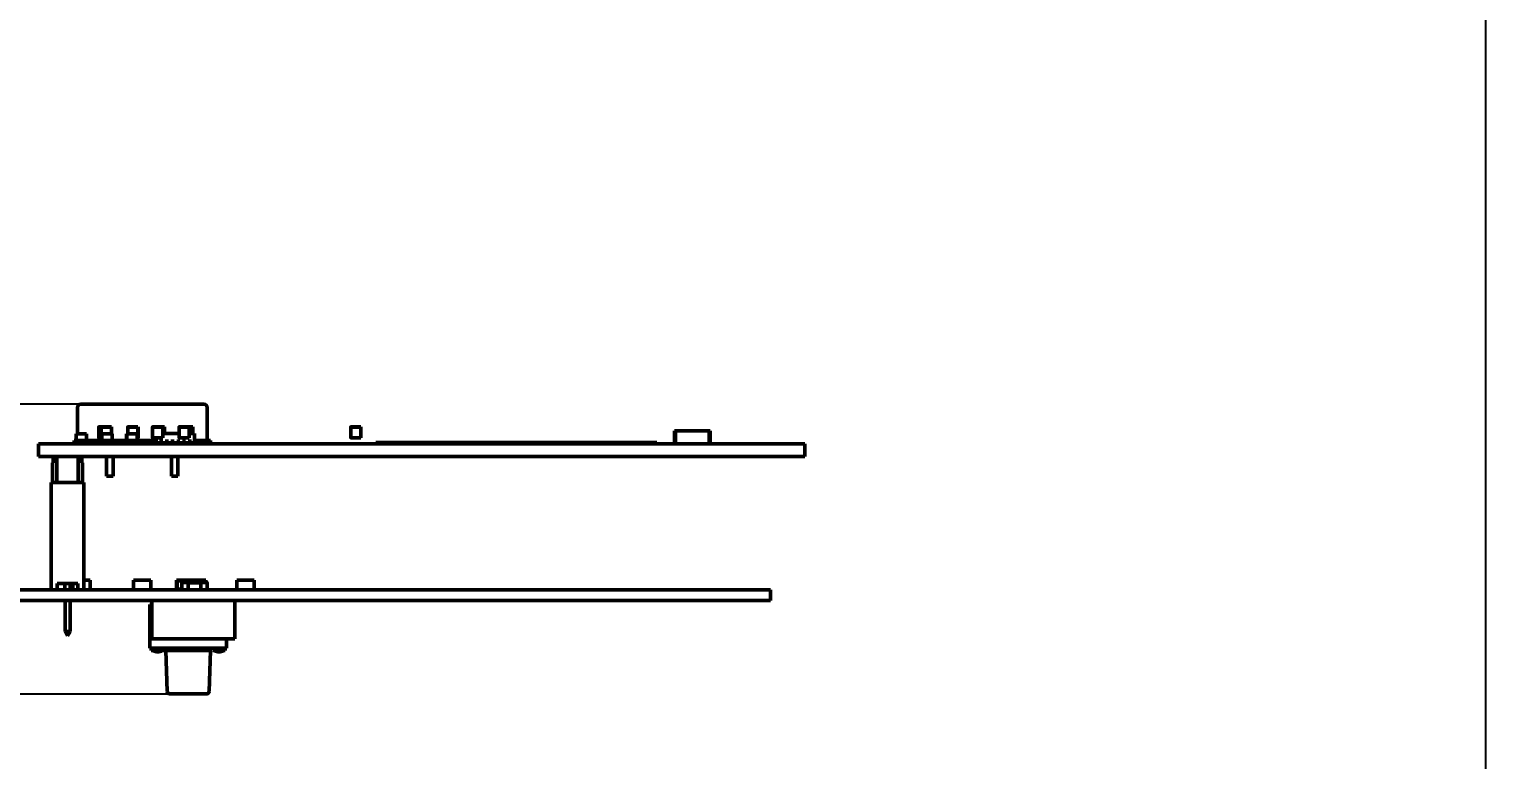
# Model space of a CAD drawing. Header units: millimetres. Extents: x 2803 to 446186229, y 1206 to 1506.
# Drawn here: x 2889.8 to 3003.8, y 1357.3 to 1414.5 of the extents above; entities that cross this region are included whole.
import ezdxf

# ---------------------------------------------------------------- set-up
doc = ezdxf.new("R2010")
doc.units = ezdxf.units.MM
doc.layers.add('KONTUR', color=7, linetype='Continuous')
doc.layers.add('Tonk', color=7, linetype='Continuous', lineweight=25)
doc.layers.add('Видимый контур (ГОСТ)', color=7, linetype='Continuous', lineweight=50)
doc.styles.get("Standard").update_dxf_attribs({"font": '', "width": 0.8, "oblique": 15})
doc.styles.get('Standard').set_extended_font_data('GOST type B')
doc.dimstyles.new('ISO-25', dxfattribs={"dimtxt": 2.5, "dimasz": 2.5, "dimexe": 1.25, "dimexo": 0, "dimtad": 1, "dimtxsty": 'Standard', "dimcen": 2.5, "dimadec": 0, "dimazin": 0, "dimtfac": 1, "dimtmove": 0, "dimatfit": 3, "dimfxl": 1, "dimarcsym": 0})

# ---------------------------------------------------------------- blocks, each defined once
blk = doc.blocks.new('*D36')
at = {"layer": 'Tonk', "color": 0, "lineweight": -2, "transparency": 16777216}
for p, q in [((2902.24, 1385.14), (2805.29, 1385.14)), ((2806.54, 1364.94), (2806.54, 1382.64)), ((2902.24, 1362.44), (2805.29, 1362.44))]:
    blk.add_line(p, q, dxfattribs=at)
at = {"layer": 'Tonk', "color": 0, "transparency": 16777216}
for points in [[(2806.12, 1382.64), (2806.95, 1382.64), (2806.54, 1385.14)], [(2806.12, 1364.94), (2806.95, 1364.94), (2806.54, 1362.44)]]:
    blk.add_solid(points, dxfattribs=at)
at = {"layer": 'Tonk', "color": 0, "transparency": 16777216, "insert": (2804.66, 1374.02), "char_height": 2.5, "attachment_point": 5, "rotation": 90}
blk.add_mtext('23*', dxfattribs=at)
blk = doc.blocks.new('*D51')
at = {"layer": 'Tonk', "color": 0, "lineweight": -2, "transparency": 16777216}
for p, q in [((2893.81, 1385.14), (2825.55, 1385.14)), ((2826.8, 1382.64), (2826.8, 1373.1)), ((2836.33, 1370.6), (2825.55, 1370.6))]:
    blk.add_line(p, q, dxfattribs=at)
at = {"layer": 'Tonk', "color": 0, "transparency": 16777216}
for points in [[(2826.38, 1382.64), (2827.22, 1382.64), (2826.8, 1385.14)], [(2826.38, 1373.1), (2827.22, 1373.1), (2826.8, 1370.6)]]:
    blk.add_solid(points, dxfattribs=at)
at = {"layer": 'Tonk', "color": 0, "transparency": 16777216, "insert": (2824.92, 1377.87), "char_height": 2.5, "attachment_point": 5, "rotation": 90}
blk.add_mtext('15*', dxfattribs=at)

msp = doc.modelspace()

# ---------------------------------------------------------------- linework, layer by layer
at = {"layer": 'KONTUR'}
msp.add_line((3003.849, 1208.782), (3003.849, 1505.782), dxfattribs=at)
at = {"layer": 'Видимый контур (ГОСТ)'}
for p, q in [((2893.557, 1382.809), (2893.557, 1384.887)), ((2893.811, 1385.141), (2894.827, 1385.141)), ((2902.447, 1385.141), (2894.827, 1385.141)), ((2903.717, 1384.887), (2903.717, 1382.301)), ((2893.453, 1382.809), (2893.453, 1382.301)), ((2893.453, 1382.809), (2894.266, 1382.809)), ((2894.266, 1382.809), (2894.266, 1382.301)), ((2895.227, 1382.515), (2895.227, 1383.355)), ((2895.428, 1383.36), (2895.232, 1383.36)), ((2895.426, 1382.515), (2895.426, 1383.355)), ((2896.221, 1383.36), (2895.431, 1383.36)), ((2895.458, 1382.809), (2895.458, 1382.301)), ((2895.458, 1382.809), (2896.27, 1382.809)), ((2896.226, 1382.809), (2896.226, 1383.357)), ((2896.27, 1382.809), (2896.27, 1382.301)), ((2897.391, 1382.809), (2897.391, 1382.301)), ((2897.391, 1382.809), (2897.417, 1382.809)), ((2897.417, 1382.809), (2897.417, 1382.301)), ((2897.417, 1382.809), (2898.229, 1382.809)), ((2897.501, 1382.809), (2897.501, 1383.355)), ((2898.296, 1383.36), (2897.506, 1383.36)), ((2898.229, 1382.809), (2898.3, 1382.809)), ((2898.229, 1382.809), (2898.229, 1382.301)), ((2898.3, 1382.809), (2898.3, 1382.301)), ((2898.301, 1382.515), (2898.301, 1383.357)), ((2899.444, 1382.515), (2899.444, 1383.355)), ((2900.239, 1383.36), (2899.449, 1383.36)), ((2900.363, 1383.36), (2900.242, 1383.36)), ((2900.244, 1382.515), (2900.244, 1383.357)), ((2900.244, 1382.847), (2901.513, 1382.847)), ((2900.368, 1382.847), (2900.368, 1383.357)), ((2901.513, 1382.515), (2901.513, 1383.355)), ((2902.308, 1383.36), (2901.518, 1383.36)), ((2902.585, 1383.36), (2902.31, 1383.36)), ((2902.313, 1382.515), (2902.313, 1383.357)), ((2902.313, 1382.847), (2902.733, 1382.847)), ((2902.59, 1382.847), (2902.59, 1383.357)), ((2902.733, 1382.097), (2902.733, 1382.847)), ((2914.955, 1382.515), (2914.955, 1383.355)), ((2915.75, 1383.36), (2914.96, 1383.36)), ((2915.755, 1382.515), (2915.755, 1383.357)), ((2940.323, 1383.047), (2940.323, 1382.047)), ((2940.391, 1383.047), (2940.323, 1383.047)), ((2943.037, 1383.047), (2940.391, 1383.047)), ((2940.391, 1383.047), (2940.391, 1382.047)), ((2943.037, 1383.047), (2943.037, 1382.047)), ((2943.105, 1383.047), (2943.037, 1383.047)), ((2943.105, 1383.047), (2943.105, 1382.047)), ((2890.509, 1382.047), (2950.509, 1382.047)), ((2890.509, 1382.047), (2890.509, 1381.047)), ((2893.303, 1382.301), (2893.453, 1382.301)), ((2893.303, 1382.301), (2893.303, 1382.047)), ((2893.453, 1382.301), (2894.266, 1382.301)), ((2894.266, 1382.301), (2894.827, 1382.301)), ((2895.458, 1382.301), (2894.827, 1382.301)), ((2895.232, 1382.51), (2895.431, 1382.51)), ((2895.431, 1382.51), (2895.458, 1382.51)), ((2895.458, 1382.301), (2896.27, 1382.301)), ((2897.391, 1382.301), (2896.27, 1382.301)), ((2897.391, 1382.301), (2897.417, 1382.301)), ((2897.417, 1382.301), (2898.229, 1382.301)), ((2898.229, 1382.301), (2898.3, 1382.301)), ((2899.561, 1382.301), (2898.3, 1382.301)), ((2899.449, 1382.51), (2900.241, 1382.51)), ((2899.561, 1382.51), (2899.561, 1382.301)), ((2899.561, 1382.301), (2899.733, 1382.301)), ((2899.733, 1382.51), (2899.733, 1382.097)), ((2899.733, 1382.097), (2899.983, 1382.097)), ((2900.233, 1382.247), (2899.983, 1382.247)), ((2899.983, 1382.247), (2899.983, 1382.047)), ((2900.233, 1382.247), (2900.233, 1382.047)), ((2900.233, 1382.097), (2900.433, 1382.097)), ((2900.433, 1382.247), (2900.683, 1382.247)), ((2900.433, 1382.047), (2900.433, 1382.247)), ((2900.683, 1382.047), (2900.683, 1382.247)), ((2900.683, 1382.097), (2900.883, 1382.097)), ((2901.133, 1382.247), (2900.883, 1382.247)), ((2900.883, 1382.247), (2900.883, 1382.047)), ((2901.133, 1382.247), (2901.133, 1382.047)), ((2901.133, 1382.097), (2901.333, 1382.097)), ((2901.333, 1382.247), (2901.583, 1382.247)), ((2901.333, 1382.047), (2901.333, 1382.247)), ((2901.518, 1382.51), (2902.309, 1382.51)), ((2901.583, 1382.047), (2901.583, 1382.247)), ((2901.583, 1382.097), (2901.783, 1382.097)), ((2902.033, 1382.247), (2901.783, 1382.247)), ((2901.783, 1382.247), (2901.783, 1382.047)), ((2902.033, 1382.247), (2902.033, 1382.047)), ((2902.033, 1382.097), (2902.233, 1382.097)), ((2902.233, 1382.247), (2902.483, 1382.247)), ((2902.233, 1382.047), (2902.233, 1382.247)), ((2902.483, 1382.047), (2902.483, 1382.247)), ((2902.483, 1382.097), (2902.733, 1382.097)), ((2902.733, 1382.301), (2903.971, 1382.301)), ((2903.971, 1382.301), (2903.971, 1382.047)), ((2914.96, 1382.51), (2915.752, 1382.51)), ((2938.92, 1382.147), (2916.912, 1382.147)), ((2916.912, 1382.147), (2916.912, 1382.047)), ((2938.92, 1382.147), (2938.92, 1382.047)), ((2950.509, 1382.047), (2950.509, 1381.047)), ((2890.509, 1381.047), (2950.509, 1381.047)), ((2891.604, 1380.547), (2891.604, 1378.997)), ((2891.604, 1380.547), (2891.604, 1380.547)), ((2891.604, 1380.547), (2891.663, 1380.547)), ((2891.663, 1381.047), (2891.663, 1380.547)), ((2891.954, 1381.047), (2891.954, 1378.997)), ((2893.604, 1381.047), (2893.604, 1378.997)), ((2893.896, 1381.047), (2893.896, 1380.547)), ((2893.954, 1380.547), (2893.896, 1380.547)), ((2893.954, 1380.547), (2893.954, 1378.997)), ((2893.954, 1380.547), (2893.954, 1380.547)), ((2895.843, 1381.047), (2895.843, 1379.507)), ((2896.351, 1381.047), (2896.351, 1379.507)), ((2900.923, 1381.047), (2900.923, 1379.507)), ((2901.431, 1381.047), (2901.431, 1379.507)), ((2896.351, 1379.507), (2895.843, 1379.507)), ((2901.431, 1379.507), (2900.923, 1379.507)), ((2891.51, 1370.597), (2891.51, 1378.997)), ((2891.51, 1378.997), (2894.05, 1378.997)), ((2894.05, 1370.597), (2894.05, 1378.997)), ((2894.093, 1371.357), (2894.05, 1371.357)), ((2894.545, 1371.347), (2894.05, 1371.347)), ((2894.093, 1371.357), (2894.093, 1371.347)), ((2894.545, 1371.347), (2894.545, 1370.597)), ((2897.945, 1371.347), (2897.945, 1370.597)), ((2899.295, 1371.347), (2897.945, 1371.347)), ((2898.633, 1371.357), (2898.422, 1371.357)), ((2898.422, 1371.357), (2898.422, 1371.347)), ((2898.843, 1371.357), (2898.633, 1371.357)), ((2898.843, 1371.357), (2898.843, 1371.347)), ((2899.295, 1371.347), (2899.295, 1370.597)), ((2901.32, 1371.347), (2901.32, 1370.597)), ((2901.32, 1371.347), (2901.52, 1371.347)), ((2901.37, 1371.297), (2901.37, 1370.647)), ((2901.37, 1371.297), (2903.57, 1371.297)), ((2901.37, 1371.297), (2901.37, 1370.647)), ((2901.37, 1371.297), (2901.52, 1371.297)), ((2901.72, 1371.347), (2901.52, 1371.347)), ((2901.52, 1371.297), (2901.52, 1371.347)), ((2903.22, 1371.347), (2901.72, 1371.347)), ((2901.72, 1371.347), (2901.72, 1371.297)), ((2903.22, 1371.297), (2901.72, 1371.297)), ((2902.22, 1371.167), (2901.73, 1371.167)), ((2901.877, 1371.357), (2901.877, 1371.347)), ((2902.011, 1371.357), (2902.011, 1371.347)), ((2902.149, 1371.357), (2902.149, 1371.347)), ((2902.185, 1371.357), (2902.185, 1371.347)), ((2902.427, 1371.357), (2902.32, 1371.357)), ((2902.32, 1371.357), (2902.32, 1371.347)), ((2902.457, 1371.357), (2902.427, 1371.357)), ((2902.427, 1371.357), (2902.427, 1371.347)), ((2902.457, 1371.357), (2902.457, 1371.347)), ((2902.493, 1371.357), (2902.493, 1371.347)), ((2902.626, 1371.357), (2902.626, 1371.347)), ((2902.764, 1371.357), (2902.764, 1371.347)), ((2902.806, 1371.357), (2902.806, 1371.347)), ((2902.928, 1371.357), (2902.928, 1371.347)), ((2903.067, 1371.357), (2903.067, 1371.347)), ((2903.42, 1371.347), (2903.22, 1371.347)), ((2903.22, 1371.347), (2903.22, 1371.297)), ((2903.22, 1371.167), (2903.71, 1371.167)), ((2903.62, 1371.347), (2903.42, 1371.347)), ((2903.42, 1371.297), (2903.42, 1371.347)), ((2903.57, 1371.297), (2903.42, 1371.297)), ((2903.57, 1371.297), (2903.57, 1371.167)), ((2903.57, 1371.297), (2903.57, 1371.167)), ((2903.62, 1371.347), (2903.62, 1371.167)), ((2906.045, 1371.347), (2907.395, 1371.347)), ((2906.045, 1371.347), (2906.045, 1370.597)), ((2906.497, 1371.357), (2906.497, 1371.347)), ((2906.638, 1371.357), (2906.497, 1371.357)), ((2906.638, 1371.357), (2906.638, 1371.347)), ((2906.769, 1371.357), (2906.638, 1371.357)), ((2906.769, 1371.357), (2906.769, 1371.347)), ((2906.866, 1371.357), (2906.769, 1371.357)), ((2906.866, 1371.357), (2906.866, 1371.347)), ((2906.907, 1371.357), (2906.866, 1371.357)), ((2906.917, 1371.357), (2906.907, 1371.357)), ((2906.907, 1371.357), (2906.907, 1371.347)), ((2906.917, 1371.357), (2906.917, 1371.347)), ((2907.395, 1371.347), (2907.395, 1370.597)), ((2943.863, 1370.597), (2840.305, 1370.597)), ((2891.98, 1370.597), (2891.98, 1371.097)), ((2891.98, 1371.097), (2893.58, 1371.097)), ((2892.58, 1370.597), (2892.58, 1371.097)), ((2892.98, 1371.097), (2892.98, 1370.597)), ((2893.195, 1371.097), (2893.195, 1370.597)), ((2893.58, 1371.097), (2893.58, 1370.597)), ((2901.72, 1370.647), (2901.37, 1370.647)), ((2901.37, 1370.647), (2901.72, 1370.647)), ((2901.72, 1371.157), (2901.72, 1370.597)), ((2903.22, 1371.157), (2902.22, 1371.157)), ((2902.22, 1371.157), (2902.22, 1370.597)), ((2903.22, 1371.157), (2903.22, 1370.597)), ((2903.72, 1371.157), (2903.72, 1370.597)), ((2943.863, 1370.597), (2947.818, 1370.597)), ((2947.83, 1370.597), (2947.818, 1370.597)), ((2947.823, 1369.774), (2947.823, 1370.186)), ((2947.823, 1370.186), (2947.823, 1369.774)), ((2947.835, 1369.774), (2947.835, 1370.597)), ((2943.868, 1369.774), (2840.31, 1369.774)), ((2892.585, 1367.332), (2892.585, 1369.774)), ((2892.985, 1369.774), (2892.985, 1367.332)), ((2899.235, 1366.044), (2899.235, 1369.444)), ((2899.235, 1369.444), (2899.375, 1369.444)), ((2899.375, 1366.774), (2899.375, 1369.774)), ((2905.875, 1366.774), (2905.875, 1369.774)), ((2943.868, 1369.774), (2947.823, 1369.774)), ((2947.835, 1369.774), (2947.823, 1369.774)), ((2892.585, 1367.332), (2892.985, 1367.332)), ((2892.785, 1366.986), (2892.585, 1367.332)), ((2892.985, 1367.332), (2892.785, 1366.986)), ((2899.375, 1366.774), (2905.875, 1366.774)), ((2905.235, 1366.774), (2905.235, 1366.044)), ((2899.535, 1366.044), (2899.235, 1366.044)), ((2899.335, 1365.844), (2899.335, 1366.044)), ((2899.835, 1365.844), (2899.335, 1365.844)), ((2899.435, 1365.844), (2899.435, 1365.844)), ((2904.935, 1366.044), (2899.535, 1366.044)), ((2900.194, 1365.844), (2899.835, 1365.844)), ((2900.235, 1365.844), (2900.235, 1365.844)), ((2900.306, 1365.844), (2900.264, 1365.844)), ((2900.376, 1365.844), (2900.306, 1365.844)), ((2904.094, 1365.844), (2900.376, 1365.844)), ((2900.597, 1362.637), (2900.485, 1365.844)), ((2903.873, 1362.637), (2903.985, 1365.844)), ((2904.206, 1365.844), (2904.164, 1365.844)), ((2904.276, 1365.844), (2904.206, 1365.844)), ((2904.235, 1365.844), (2904.235, 1365.844)), ((2904.235, 1365.844), (2904.235, 1365.844)), ((2904.635, 1365.844), (2904.276, 1365.844)), ((2905.135, 1365.844), (2904.635, 1365.844)), ((2905.235, 1366.044), (2904.935, 1366.044)), ((2905.035, 1365.844), (2905.035, 1365.844)), ((2905.035, 1365.844), (2905.035, 1365.844)), ((2905.135, 1365.844), (2905.135, 1366.044)), ((2903.673, 1362.444), (2900.797, 1362.444))]:
    msp.add_line(p, q, dxfattribs=at)
for centre, radius, start, end in [((2893.811, 1384.887), 0.254, 90, 180), ((2903.463, 1384.887), 0.254, 0, 90), ((2901.73, 1371.157), 0.01, 90, 180), ((2903.71, 1371.157), 0.01, 0, 90), ((2900.797, 1362.644), 0.2, 182, 270), ((2903.673, 1362.644), 0.2, 270, 358)]:
    msp.add_arc(centre, radius, start, end, dxfattribs=at)
for points, knots in [([(2902.447, 1385.141), (2902.56, 1385.141), (2902.669, 1385.141), (2902.776, 1385.141), (2902.791, 1385.141), (2902.805, 1385.141), (2902.821, 1385.141), (2902.951, 1385.141), (2903.066, 1385.141), (2903.165, 1385.141), (2903.252, 1385.141), (2903.321, 1385.141), (2903.371, 1385.141), (2903.378, 1385.141), (2903.386, 1385.141), (2903.392, 1385.141), (2903.439, 1385.141), (2903.463, 1385.141), (2903.463, 1385.141)], [0, 0, 0, 0, 0.21875, 0.21875, 0.21875, 0.25, 0.25, 0.25, 0.5, 0.5, 0.5, 0.71875, 0.71875, 0.71875, 0.75, 0.75, 0.75, 1, 1, 1, 1]), ([(2895.232, 1383.36), (2895.232, 1383.36), (2895.232, 1383.36), (2895.232, 1383.36), (2895.231, 1383.36), (2895.23, 1383.359), (2895.229, 1383.359), (2895.228, 1383.358), (2895.228, 1383.358), (2895.227, 1383.357), (2895.227, 1383.356), (2895.227, 1383.356), (2895.227, 1383.355), (2895.231, 1383.355)], [-0.0000046271, -0.0000046271, -0.0000046271, -0.0000046271, 0, 0, 0.0002445544, 0.0002445544, 0.0004933379, 0.0004933379, 0.0007291459, 0.0007291459, 0.0008734723, 0.0008734723, 0.0010001289, 0.0010001289, 0.0010001289, 0.0010001289]), ([(2895.231, 1383.355), (2895.238, 1383.355), (2895.268, 1383.355), (2895.319, 1383.355), (2895.371, 1383.356), (2895.426, 1383.356)], [-0.075911447, -0.075911447, -0.075911447, -0.075911447, -0.075049948, -0.075049948, -0.058371668, -0.058371668, -0.058371668, -0.058371668]), ([(2895.431, 1383.36), (2895.431, 1383.36), (2895.431, 1383.36), (2895.43, 1383.36), (2895.43, 1383.36), (2895.428, 1383.359), (2895.428, 1383.359), (2895.427, 1383.358), (2895.426, 1383.358), (2895.426, 1383.357), (2895.426, 1383.356), (2895.426, 1383.356), (2895.426, 1383.355), (2895.43, 1383.355)], [-0.0000046271, -0.0000046271, -0.0000046271, -0.0000046271, 0, 0, 0.0002445544, 0.0002445544, 0.0004933379, 0.0004933379, 0.0007291459, 0.0007291459, 0.0008734723, 0.0008734723, 0.0010001289, 0.0010001289, 0.0010001289, 0.0010001289]), ([(2895.43, 1383.355), (2895.436, 1383.355), (2895.467, 1383.355), (2895.574, 1383.356), (2895.697, 1383.356), (2895.824, 1383.356), (2895.825, 1383.356), (2895.828, 1383.356), (2895.829, 1383.356), (2895.957, 1383.356), (2896.09, 1383.356), (2896.218, 1383.355), (2896.22, 1383.355), (2896.223, 1383.357)], [-0.075911447, -0.075911447, -0.075911447, -0.075911447, -0.075049948, -0.075049948, -0.038862539, -0.038862539, -0.038555811, -0.038555811, -0.038245969, -0.038245969, 0, 0, 0.000349518, 0.000349518, 0.000349518, 0.000349518]), ([(2896.223, 1383.357), (2896.221, 1383.354), (2896.221, 1383.353), (2896.221, 1383.215), (2896.222, 1383.071), (2896.222, 1382.894), (2896.222, 1382.852), (2896.222, 1382.809)], [-0.082445419, -0.082445419, -0.082445419, -0.082445419, -0.082080775, -0.082080775, -0.041040406, -0.041040406, -0.028582299, -0.028582299, -0.028582299, -0.028582299]), ([(2897.506, 1383.36), (2897.506, 1383.36), (2897.506, 1383.36), (2897.505, 1383.36), (2897.505, 1383.36), (2897.504, 1383.359), (2897.503, 1383.359), (2897.502, 1383.358), (2897.502, 1383.358), (2897.501, 1383.357), (2897.501, 1383.356), (2897.501, 1383.356), (2897.501, 1383.355), (2897.505, 1383.355)], [-0.0000046271, -0.0000046271, -0.0000046271, -0.0000046271, 0, 0, 0.0002445544, 0.0002445544, 0.0004933379, 0.0004933379, 0.0007291459, 0.0007291459, 0.0008734723, 0.0008734723, 0.0010001289, 0.0010001289, 0.0010001289, 0.0010001289]), ([(2897.505, 1383.355), (2897.512, 1383.355), (2897.542, 1383.355), (2897.65, 1383.356), (2897.772, 1383.356), (2897.9, 1383.356), (2897.901, 1383.356), (2897.903, 1383.356), (2897.904, 1383.356), (2898.032, 1383.356), (2898.165, 1383.356), (2898.294, 1383.355), (2898.295, 1383.355), (2898.298, 1383.357)], [-0.075911447, -0.075911447, -0.075911447, -0.075911447, -0.075049948, -0.075049948, -0.038862539, -0.038862539, -0.038555811, -0.038555811, -0.038245969, -0.038245969, 0, 0, 0.000349518, 0.000349518, 0.000349518, 0.000349518]), ([(2898.298, 1383.357), (2898.296, 1383.354), (2898.296, 1383.353), (2898.297, 1383.215), (2898.297, 1383.071), (2898.297, 1382.894), (2898.297, 1382.852), (2898.297, 1382.809)], [-0.082445419, -0.082445419, -0.082445419, -0.082445419, -0.082080775, -0.082080775, -0.041040406, -0.041040406, -0.028582299, -0.028582299, -0.028582299, -0.028582299]), ([(2899.449, 1383.36), (2899.449, 1383.36), (2899.449, 1383.36), (2899.449, 1383.36), (2899.448, 1383.36), (2899.447, 1383.359), (2899.447, 1383.359), (2899.446, 1383.358), (2899.445, 1383.358), (2899.445, 1383.357), (2899.445, 1383.356), (2899.444, 1383.356), (2899.444, 1383.355), (2899.448, 1383.355)], [-0.0000046271, -0.0000046271, -0.0000046271, -0.0000046271, 0, 0, 0.0002445544, 0.0002445544, 0.0004933379, 0.0004933379, 0.0007291459, 0.0007291459, 0.0008734723, 0.0008734723, 0.0010001289, 0.0010001289, 0.0010001289, 0.0010001289]), ([(2899.448, 1383.355), (2899.455, 1383.355), (2899.485, 1383.355), (2899.593, 1383.356), (2899.716, 1383.356), (2899.843, 1383.356), (2899.844, 1383.356), (2899.846, 1383.356), (2899.847, 1383.356), (2899.975, 1383.356), (2900.108, 1383.356), (2900.237, 1383.355), (2900.238, 1383.355), (2900.241, 1383.357)], [-0.075911447, -0.075911447, -0.075911447, -0.075911447, -0.075049948, -0.075049948, -0.038862539, -0.038862539, -0.038555811, -0.038555811, -0.038245969, -0.038245969, 0, 0, 0.000349518, 0.000349518, 0.000349518, 0.000349518]), ([(2900.241, 1383.357), (2900.239, 1383.354), (2900.239, 1383.353), (2900.24, 1383.215), (2900.241, 1383.071), (2900.241, 1382.799), (2900.24, 1382.655), (2900.239, 1382.517), (2900.239, 1382.516), (2900.241, 1382.513)], [-0.082445419, -0.082445419, -0.082445419, -0.082445419, -0.082080775, -0.082080775, -0.041040406, -0.041040406, 0, 0, 0.000364643, 0.000364643, 0.000364643, 0.000364643]), ([(2900.244, 1383.356), (2900.283, 1383.355), (2900.322, 1383.355), (2900.361, 1383.355), (2900.362, 1383.355), (2900.365, 1383.357)], [-0.011410423, -0.011410423, -0.011410423, -0.011410423, 0, 0, 0.000349518, 0.000349518, 0.000349518, 0.000349518]), ([(2900.365, 1383.357), (2900.363, 1383.354), (2900.363, 1383.353), (2900.364, 1383.215), (2900.364, 1383.071), (2900.364, 1382.906), (2900.364, 1382.877), (2900.364, 1382.847)], [-0.082445419, -0.082445419, -0.082445419, -0.082445419, -0.082080775, -0.082080775, -0.041040406, -0.041040406, -0.032322398, -0.032322398, -0.032322398, -0.032322398]), ([(2901.518, 1383.36), (2901.518, 1383.36), (2901.518, 1383.36), (2901.517, 1383.36), (2901.517, 1383.36), (2901.516, 1383.359), (2901.515, 1383.359), (2901.514, 1383.358), (2901.514, 1383.358), (2901.513, 1383.357), (2901.513, 1383.356), (2901.513, 1383.356), (2901.513, 1383.355), (2901.517, 1383.355)], [-0.0000046271, -0.0000046271, -0.0000046271, -0.0000046271, 0, 0, 0.0002445544, 0.0002445544, 0.0004933379, 0.0004933379, 0.0007291459, 0.0007291459, 0.0008734723, 0.0008734723, 0.0010001289, 0.0010001289, 0.0010001289, 0.0010001289]), ([(2901.517, 1383.355), (2901.524, 1383.355), (2901.554, 1383.355), (2901.662, 1383.356), (2901.784, 1383.356), (2901.912, 1383.356), (2901.913, 1383.356), (2901.915, 1383.356), (2901.916, 1383.356), (2902.044, 1383.356), (2902.177, 1383.356), (2902.306, 1383.355), (2902.307, 1383.355), (2902.31, 1383.357)], [-0.075911447, -0.075911447, -0.075911447, -0.075911447, -0.075049948, -0.075049948, -0.038862539, -0.038862539, -0.038555811, -0.038555811, -0.038245969, -0.038245969, 0, 0, 0.000349518, 0.000349518, 0.000349518, 0.000349518]), ([(2901.795, 1383.36), (2901.795, 1383.36), (2901.795, 1383.36), (2901.795, 1383.36), (2901.795, 1383.36), (2901.795, 1383.36)], [-0.000004627063, -0.000004627063, -0.000004627063, -0.000004627063, 0, 0, 0.000050231278, 0.000050231278, 0.000050231278, 0.000050231278]), ([(2902.31, 1383.357), (2902.308, 1383.354), (2902.308, 1383.353), (2902.309, 1383.215), (2902.309, 1383.071), (2902.309, 1382.799), (2902.309, 1382.655), (2902.308, 1382.517), (2902.308, 1382.516), (2902.31, 1382.513)], [-0.082445419, -0.082445419, -0.082445419, -0.082445419, -0.082080775, -0.082080775, -0.041040406, -0.041040406, 0, 0, 0.000364643, 0.000364643, 0.000364643, 0.000364643]), ([(2902.313, 1383.356), (2902.403, 1383.356), (2902.494, 1383.355), (2902.583, 1383.355), (2902.584, 1383.355), (2902.587, 1383.357)], [-0.026483543, -0.026483543, -0.026483543, -0.026483543, 0, 0, 0.000349518, 0.000349518, 0.000349518, 0.000349518]), ([(2902.587, 1383.357), (2902.585, 1383.354), (2902.585, 1383.353), (2902.586, 1383.215), (2902.587, 1383.071), (2902.587, 1382.906), (2902.587, 1382.877), (2902.586, 1382.847)], [-0.082445419, -0.082445419, -0.082445419, -0.082445419, -0.082080775, -0.082080775, -0.041040406, -0.041040406, -0.032322398, -0.032322398, -0.032322398, -0.032322398]), ([(2914.96, 1383.36), (2914.96, 1383.36), (2914.96, 1383.36), (2914.96, 1383.36), (2914.959, 1383.36), (2914.958, 1383.359), (2914.957, 1383.359), (2914.956, 1383.358), (2914.956, 1383.358), (2914.956, 1383.357), (2914.955, 1383.356), (2914.955, 1383.356), (2914.955, 1383.355), (2914.959, 1383.355)], [-0.0000046271, -0.0000046271, -0.0000046271, -0.0000046271, 0, 0, 0.0002445544, 0.0002445544, 0.0004933379, 0.0004933379, 0.0007291459, 0.0007291459, 0.0008734723, 0.0008734723, 0.0010001289, 0.0010001289, 0.0010001289, 0.0010001289]), ([(2914.959, 1383.355), (2914.966, 1383.355), (2914.996, 1383.355), (2915.104, 1383.356), (2915.226, 1383.356), (2915.354, 1383.356), (2915.355, 1383.356), (2915.357, 1383.356), (2915.358, 1383.356), (2915.486, 1383.356), (2915.619, 1383.356), (2915.748, 1383.355), (2915.749, 1383.355), (2915.752, 1383.357)], [-0.075911447, -0.075911447, -0.075911447, -0.075911447, -0.075049948, -0.075049948, -0.038862539, -0.038862539, -0.038555811, -0.038555811, -0.038245969, -0.038245969, 0, 0, 0.000349518, 0.000349518, 0.000349518, 0.000349518]), ([(2915.752, 1383.357), (2915.75, 1383.354), (2915.75, 1383.353), (2915.751, 1383.215), (2915.751, 1383.071), (2915.751, 1382.799), (2915.751, 1382.655), (2915.75, 1382.517), (2915.75, 1382.516), (2915.752, 1382.513)], [-0.082445419, -0.082445419, -0.082445419, -0.082445419, -0.082080775, -0.082080775, -0.041040406, -0.041040406, 0, 0, 0.000364643, 0.000364643, 0.000364643, 0.000364643]), ([(2895.231, 1382.515), (2895.227, 1382.515), (2895.227, 1382.514), (2895.227, 1382.513), (2895.227, 1382.513), (2895.228, 1382.512), (2895.228, 1382.512), (2895.229, 1382.511), (2895.23, 1382.51), (2895.231, 1382.51), (2895.232, 1382.51), (2895.232, 1382.51), (2895.232, 1382.51), (2895.232, 1382.51)], [0.00000228792, 0.00000228792, 0.00000228792, 0.00000228792, 0.00011239872, 0.00011239872, 0.00023786223, 0.00023786223, 0.00044281851, 0.00044281851, 0.00065898752, 0.00065898752, 0.00087147757, 0.00087147757, 0.00087549826, 0.00087549826, 0.00087549826, 0.00087549826]), ([(2895.426, 1382.514), (2895.371, 1382.514), (2895.319, 1382.515), (2895.268, 1382.515), (2895.238, 1382.515), (2895.231, 1382.515)], [-0.01456001, -0.01456001, -0.01456001, -0.01456001, 0, 0, 0.000752071, 0.000752071, 0.000752071, 0.000752071]), ([(2895.43, 1382.515), (2895.426, 1382.515), (2895.426, 1382.514), (2895.426, 1382.513), (2895.426, 1382.513), (2895.426, 1382.512), (2895.427, 1382.512), (2895.428, 1382.511), (2895.428, 1382.51), (2895.43, 1382.51), (2895.43, 1382.51), (2895.431, 1382.51), (2895.431, 1382.51), (2895.431, 1382.51)], [0.00000228792, 0.00000228792, 0.00000228792, 0.00000228792, 0.00011239872, 0.00011239872, 0.00023786223, 0.00023786223, 0.00044281851, 0.00044281851, 0.00065898752, 0.00065898752, 0.00087147757, 0.00087147757, 0.00087549826, 0.00087549826, 0.00087549826, 0.00087549826]), ([(2899.448, 1382.515), (2899.444, 1382.515), (2899.444, 1382.514), (2899.445, 1382.513), (2899.445, 1382.513), (2899.445, 1382.512), (2899.446, 1382.512), (2899.447, 1382.511), (2899.447, 1382.51), (2899.448, 1382.51), (2899.449, 1382.51), (2899.449, 1382.51), (2899.449, 1382.51), (2899.449, 1382.51)], [0.00000228792, 0.00000228792, 0.00000228792, 0.00000228792, 0.00011239872, 0.00011239872, 0.00023786223, 0.00023786223, 0.00044281851, 0.00044281851, 0.00065898752, 0.00065898752, 0.00087147757, 0.00087147757, 0.00087549826, 0.00087549826, 0.00087549826, 0.00087549826]), ([(2900.241, 1382.513), (2900.238, 1382.515), (2900.237, 1382.515), (2900.108, 1382.514), (2899.975, 1382.514), (2899.847, 1382.514), (2899.846, 1382.514), (2899.844, 1382.514), (2899.843, 1382.514), (2899.716, 1382.514), (2899.593, 1382.514), (2899.485, 1382.515), (2899.455, 1382.515), (2899.448, 1382.515)], [-0.065771718, -0.065771718, -0.065771718, -0.065771718, -0.065467052, -0.065467052, -0.032128926, -0.032128926, -0.031858844, -0.031858844, -0.031591333, -0.031591333, 0, 0, 0.000752071, 0.000752071, 0.000752071, 0.000752071]), ([(2901.517, 1382.515), (2901.513, 1382.515), (2901.513, 1382.514), (2901.513, 1382.513), (2901.513, 1382.513), (2901.514, 1382.512), (2901.514, 1382.512), (2901.515, 1382.511), (2901.516, 1382.51), (2901.517, 1382.51), (2901.517, 1382.51), (2901.518, 1382.51), (2901.518, 1382.51), (2901.518, 1382.51)], [0.00000228792, 0.00000228792, 0.00000228792, 0.00000228792, 0.00011239872, 0.00011239872, 0.00023786223, 0.00023786223, 0.00044281851, 0.00044281851, 0.00065898752, 0.00065898752, 0.00087147757, 0.00087147757, 0.00087549826, 0.00087549826, 0.00087549826, 0.00087549826]), ([(2902.31, 1382.513), (2902.307, 1382.515), (2902.306, 1382.515), (2902.177, 1382.514), (2902.044, 1382.514), (2901.916, 1382.514), (2901.915, 1382.514), (2901.913, 1382.514), (2901.912, 1382.514), (2901.784, 1382.514), (2901.662, 1382.514), (2901.554, 1382.515), (2901.524, 1382.515), (2901.517, 1382.515)], [-0.065771718, -0.065771718, -0.065771718, -0.065771718, -0.065467052, -0.065467052, -0.032128926, -0.032128926, -0.031858844, -0.031858844, -0.031591333, -0.031591333, 0, 0, 0.000752071, 0.000752071, 0.000752071, 0.000752071]), ([(2914.959, 1382.515), (2914.955, 1382.515), (2914.955, 1382.514), (2914.955, 1382.513), (2914.956, 1382.513), (2914.956, 1382.512), (2914.956, 1382.512), (2914.957, 1382.511), (2914.958, 1382.51), (2914.959, 1382.51), (2914.96, 1382.51), (2914.96, 1382.51), (2914.96, 1382.51), (2914.96, 1382.51)], [0.00000228792, 0.00000228792, 0.00000228792, 0.00000228792, 0.00011239872, 0.00011239872, 0.00023786223, 0.00023786223, 0.00044281851, 0.00044281851, 0.00065898752, 0.00065898752, 0.00087147757, 0.00087147757, 0.00087549826, 0.00087549826, 0.00087549826, 0.00087549826]), ([(2915.752, 1382.513), (2915.749, 1382.515), (2915.748, 1382.515), (2915.619, 1382.514), (2915.486, 1382.514), (2915.358, 1382.514), (2915.357, 1382.514), (2915.355, 1382.514), (2915.354, 1382.514), (2915.226, 1382.514), (2915.104, 1382.514), (2914.996, 1382.515), (2914.966, 1382.515), (2914.959, 1382.515)], [-0.065771718, -0.065771718, -0.065771718, -0.065771718, -0.065467052, -0.065467052, -0.032128926, -0.032128926, -0.031858844, -0.031858844, -0.031591333, -0.031591333, 0, 0, 0.000752071, 0.000752071, 0.000752071, 0.000752071]), ([(2902.011, 1371.357), (2902.008, 1371.357), (2902.002, 1371.357), (2901.992, 1371.357), (2901.984, 1371.357), (2901.975, 1371.357), (2901.966, 1371.357), (2901.958, 1371.357), (2901.95, 1371.357), (2901.942, 1371.357), (2901.935, 1371.357), (2901.928, 1371.357), (2901.921, 1371.357), (2901.915, 1371.357), (2901.909, 1371.357), (2901.904, 1371.357), (2901.899, 1371.357), (2901.894, 1371.357), (2901.89, 1371.357), (2901.887, 1371.357), (2901.884, 1371.357), (2901.881, 1371.357), (2901.88, 1371.357), (2901.878, 1371.357), (2901.877, 1371.357), (2901.877, 1371.357), (2901.877, 1371.357)], [0, 0, 0, 0, 0.0337871, 0.0666217, 0.0992849, 0.1313612, 0.1635852, 0.1961039, 0.2289023, 0.2621581, 0.2959912, 0.3302178, 0.3650598, 0.4009507, 0.4376204, 0.4757075, 0.5153807, 0.5564135, 0.5997648, 0.6464242, 0.6964314, 0.7497815, 0.8065733, 0.8674355, 0.9318868, 1, 1, 1, 1]), ([(2902.149, 1371.357), (2902.149, 1371.357), (2902.149, 1371.357), (2902.148, 1371.357), (2902.147, 1371.357), (2902.145, 1371.357), (2902.142, 1371.357), (2902.139, 1371.357), (2902.136, 1371.357), (2902.131, 1371.357), (2902.127, 1371.357), (2902.121, 1371.357), (2902.116, 1371.357), (2902.11, 1371.357), (2902.103, 1371.357), (2902.096, 1371.357), (2902.089, 1371.357), (2902.082, 1371.357), (2902.073, 1371.357), (2902.065, 1371.357), (2902.057, 1371.357), (2902.048, 1371.357), (2902.039, 1371.357), (2902.03, 1371.357), (2902.021, 1371.357), (2902.014, 1371.357), (2902.011, 1371.357)], [0, 0, 0, 0, 0.0650633, 0.1267732, 0.1855158, 0.2407647, 0.2929798, 0.3422504, 0.3889193, 0.4327757, 0.4746284, 0.5147747, 0.5536059, 0.5914264, 0.6280281, 0.6638036, 0.6989843, 0.7335915, 0.7676285, 0.8012083, 0.8342638, 0.8669807, 0.8997197, 0.9327019, 0.9661759, 1, 1, 1, 1]), ([(2902.32, 1371.357), (2902.315, 1371.357), (2902.305, 1371.357), (2902.289, 1371.357), (2902.275, 1371.357), (2902.262, 1371.357), (2902.25, 1371.357), (2902.239, 1371.357), (2902.228, 1371.357), (2902.219, 1371.357), (2902.211, 1371.357), (2902.204, 1371.357), (2902.198, 1371.357), (2902.193, 1371.357), (2902.19, 1371.357), (2902.187, 1371.357), (2902.185, 1371.357), (2902.185, 1371.357), (2902.185, 1371.357)], [0, 0, 0, 0, 0.0785564, 0.1528628, 0.2235597, 0.2903749, 0.3554031, 0.4182912, 0.4803886, 0.5430726, 0.6049239, 0.6643983, 0.7219426, 0.7783749, 0.8338299, 0.8888612, 0.9440889, 1, 1, 1, 1]), ([(2902.626, 1371.357), (2902.623, 1371.357), (2902.617, 1371.357), (2902.608, 1371.357), (2902.599, 1371.357), (2902.59, 1371.357), (2902.582, 1371.357), (2902.573, 1371.357), (2902.565, 1371.357), (2902.558, 1371.357), (2902.55, 1371.357), (2902.543, 1371.357), (2902.536, 1371.357), (2902.53, 1371.357), (2902.524, 1371.357), (2902.519, 1371.357), (2902.514, 1371.357), (2902.51, 1371.357), (2902.506, 1371.357), (2902.502, 1371.357), (2902.499, 1371.357), (2902.497, 1371.357), (2902.495, 1371.357), (2902.494, 1371.357), (2902.493, 1371.357), (2902.493, 1371.357), (2902.493, 1371.357)], [0, 0, 0, 0, 0.0337871, 0.0666217, 0.0992849, 0.1313612, 0.1635852, 0.1961039, 0.2289023, 0.2621581, 0.2959912, 0.3302178, 0.3650598, 0.4009507, 0.4376204, 0.4757075, 0.5153807, 0.5564135, 0.5997648, 0.6464242, 0.6964314, 0.7497815, 0.8065733, 0.8674355, 0.9318868, 1, 1, 1, 1]), ([(2902.764, 1371.357), (2902.764, 1371.357), (2902.764, 1371.357), (2902.764, 1371.357), (2902.762, 1371.357), (2902.76, 1371.357), (2902.758, 1371.357), (2902.754, 1371.357), (2902.751, 1371.357), (2902.747, 1371.357), (2902.742, 1371.357), (2902.737, 1371.357), (2902.731, 1371.357), (2902.725, 1371.357), (2902.719, 1371.357), (2902.712, 1371.357), (2902.705, 1371.357), (2902.697, 1371.357), (2902.689, 1371.357), (2902.681, 1371.357), (2902.672, 1371.357), (2902.663, 1371.357), (2902.654, 1371.357), (2902.645, 1371.357), (2902.636, 1371.357), (2902.63, 1371.357), (2902.626, 1371.357)], [0, 0, 0, 0, 0.0650633, 0.1267732, 0.1855158, 0.2407647, 0.2929798, 0.3422504, 0.3889193, 0.4327757, 0.4746284, 0.5147747, 0.5536059, 0.5914264, 0.6280281, 0.6638036, 0.6989843, 0.7335915, 0.7676285, 0.8012083, 0.8342638, 0.8669807, 0.8997197, 0.9327019, 0.9661759, 1, 1, 1, 1]), ([(2902.928, 1371.357), (2902.924, 1371.357), (2902.916, 1371.357), (2902.904, 1371.357), (2902.893, 1371.357), (2902.883, 1371.357), (2902.873, 1371.357), (2902.863, 1371.357), (2902.854, 1371.357), (2902.845, 1371.357), (2902.837, 1371.357), (2902.83, 1371.357), (2902.824, 1371.357), (2902.819, 1371.357), (2902.814, 1371.357), (2902.81, 1371.357), (2902.807, 1371.357), (2902.806, 1371.357), (2902.806, 1371.357)], [0, 0, 0, 0, 0.0654211, 0.1287084, 0.1902361, 0.2507244, 0.3106372, 0.3707664, 0.4316147, 0.493523, 0.5558835, 0.6173424, 0.678668, 0.7407114, 0.8029854, 0.8668026, 0.9323472, 1, 1, 1, 1]), ([(2903.067, 1371.357), (2903.067, 1371.357), (2903.067, 1371.357), (2903.066, 1371.357), (2903.065, 1371.357), (2903.063, 1371.357), (2903.06, 1371.357), (2903.057, 1371.357), (2903.053, 1371.357), (2903.049, 1371.357), (2903.044, 1371.357), (2903.039, 1371.357), (2903.033, 1371.357), (2903.027, 1371.357), (2903.021, 1371.357), (2903.014, 1371.357), (2903.007, 1371.357), (2902.999, 1371.357), (2902.992, 1371.357), (2902.983, 1371.357), (2902.975, 1371.357), (2902.966, 1371.357), (2902.957, 1371.357), (2902.947, 1371.357), (2902.938, 1371.357), (2902.931, 1371.357), (2902.928, 1371.357)], [0, 0, 0, 0, 0.0440145, 0.0874341, 0.1301184, 0.1725537, 0.2145548, 0.2562981, 0.2984382, 0.340849, 0.3827152, 0.423924, 0.4642462, 0.5040737, 0.5438619, 0.5835667, 0.6230943, 0.6632291, 0.7035513, 0.7439379, 0.7845413, 0.8257501, 0.8677574, 0.9107452, 0.9549144, 1, 1, 1, 1]), ([(2900.235, 1365.844), (2900.235, 1365.844), (2900.235, 1365.844), (2900.234, 1365.844), (2900.222, 1365.844), (2900.178, 1365.844), (2900.147, 1365.844), (2900.069, 1365.844), (2900.024, 1365.844), (2899.926, 1365.844), (2899.874, 1365.844), (2899.769, 1365.844), (2899.718, 1365.844), (2899.622, 1365.844), (2899.579, 1365.844), (2899.507, 1365.844), (2899.478, 1365.844), (2899.443, 1365.844), (2899.435, 1365.844), (2899.435, 1365.844)], [0.12607534, 0.12607534, 0.12607534, 0.12607534, 0.12697825, 0.12697825, 0.14299908, 0.14299908, 0.15904083, 0.15904083, 0.1747502, 0.1747502, 0.19046261, 0.19046261, 0.20618008, 0.20618008, 0.2219014, 0.2219014, 0.23793858, 0.23793858, 0.25213578, 0.25213578, 0.25213578, 0.25213578]), ([(2900.235, 1365.844), (2900.108, 1365.798), (2899.978, 1365.747), (2899.73, 1365.743), (2899.618, 1365.781), (2899.486, 1365.826), (2899.46, 1365.835), (2899.435, 1365.844)], [0, 0, 0, 0, 0.040411819, 0.040411819, 0.074416686, 0.074416686, 0.082473506, 0.082473506, 0.082473506, 0.082473506]), ([(2905.035, 1365.844), (2905.035, 1365.844), (2905.035, 1365.844), (2905.034, 1365.844), (2905.022, 1365.844), (2904.979, 1365.844), (2904.948, 1365.844), (2904.871, 1365.844), (2904.826, 1365.844), (2904.728, 1365.844), (2904.676, 1365.844), (2904.572, 1365.844), (2904.52, 1365.844), (2904.424, 1365.844), (2904.381, 1365.844), (2904.308, 1365.844), (2904.279, 1365.844), (2904.244, 1365.844), (2904.235, 1365.844), (2904.235, 1365.844), (2904.235, 1365.844), (2904.235, 1365.844), (2904.235, 1365.844)], [0.12607363, 0.12607363, 0.12607363, 0.12607363, 0.12685775, 0.12685775, 0.14289927, 0.14289927, 0.15879538, 0.15879538, 0.17450795, 0.17450795, 0.19022467, 0.19022467, 0.20594465, 0.20594465, 0.22166541, 0.22166541, 0.2376911, 0.2376911, 0.25213386, 0.25213386, 0.25213386, 0.25213386, 0.25213386, 0.25213386, 0.25213386]), ([(2905.035, 1365.844), (2904.908, 1365.798), (2904.778, 1365.747), (2904.53, 1365.743), (2904.418, 1365.781), (2904.286, 1365.826), (2904.26, 1365.835), (2904.235, 1365.844)], [0, 0, 0, 0, 0.040411819, 0.040411819, 0.074416686, 0.074416686, 0.082473506, 0.082473506, 0.082473506, 0.082473506]), ([(2905.035, 1365.844), (2904.975, 1365.823), (2904.914, 1365.802), (2904.802, 1365.768), (2904.751, 1365.755), (2904.651, 1365.743), (2904.601, 1365.744), (2904.496, 1365.76), (2904.44, 1365.776), (2904.335, 1365.809), (2904.285, 1365.827), (2904.235, 1365.844)], [0, 0, 0, 0, 0.019231084, 0.019231084, 0.034930775, 0.034930775, 0.049639442, 0.049639442, 0.06681022, 0.06681022, 0.082738606, 0.082738606, 0.082738606, 0.082738606]), ([(2905.035, 1365.844), (2905.035, 1365.844), (2905.035, 1365.844), (2905.035, 1365.844), (2905.035, 1365.844), (2905.035, 1365.844)], [0.1260753395, 0.1260753395, 0.1260753395, 0.1260753395, 0.1269782468, 0.1269782468, 0.1272303666, 0.1272303666, 0.1272303666, 0.1272303666])]:
    msp.add_open_spline(points, degree=3, knots=knots, dxfattribs=at)
for points in [[(2900.239, 1383.356), (2900.24, 1383.356), (2900.241, 1383.356), (2900.241, 1383.356)], [(2902.308, 1383.356), (2902.309, 1383.356), (2902.31, 1383.356), (2902.311, 1383.356)], [(2895.457, 1382.515), (2895.447, 1382.515), (2895.434, 1382.515), (2895.43, 1382.515)]]:
    msp.add_open_spline(points, degree=3, dxfattribs=at)

# ---------------------------------------------------------------- dimensions: what is measured, and where the dimension line sits
at = {"layer": 'Tonk'}
dim = msp.add_linear_dim(base=(2806.538, 1385.141), p1=(2902.235, 1362.444), p2=(2902.235, 1385.141), angle=90, text='23*', dimstyle='ISO-25', dxfattribs=at)
dim.commit()
dim.dimension.update_dxf_attribs({"geometry": '*D36', "text_midpoint": (2806.538, 1374.025), "dimtype": 160})
dim = msp.add_linear_dim(base=(2826.799, 1370.597), p1=(2893.811, 1385.141), p2=(2836.335, 1370.597), angle=90, text='15*', dimstyle='ISO-25', dxfattribs=at)
dim.commit()
dim.dimension.update_dxf_attribs({"geometry": '*D51', "text_midpoint": (2824.924, 1377.869)})

doc.saveas('drawing.dxf')
